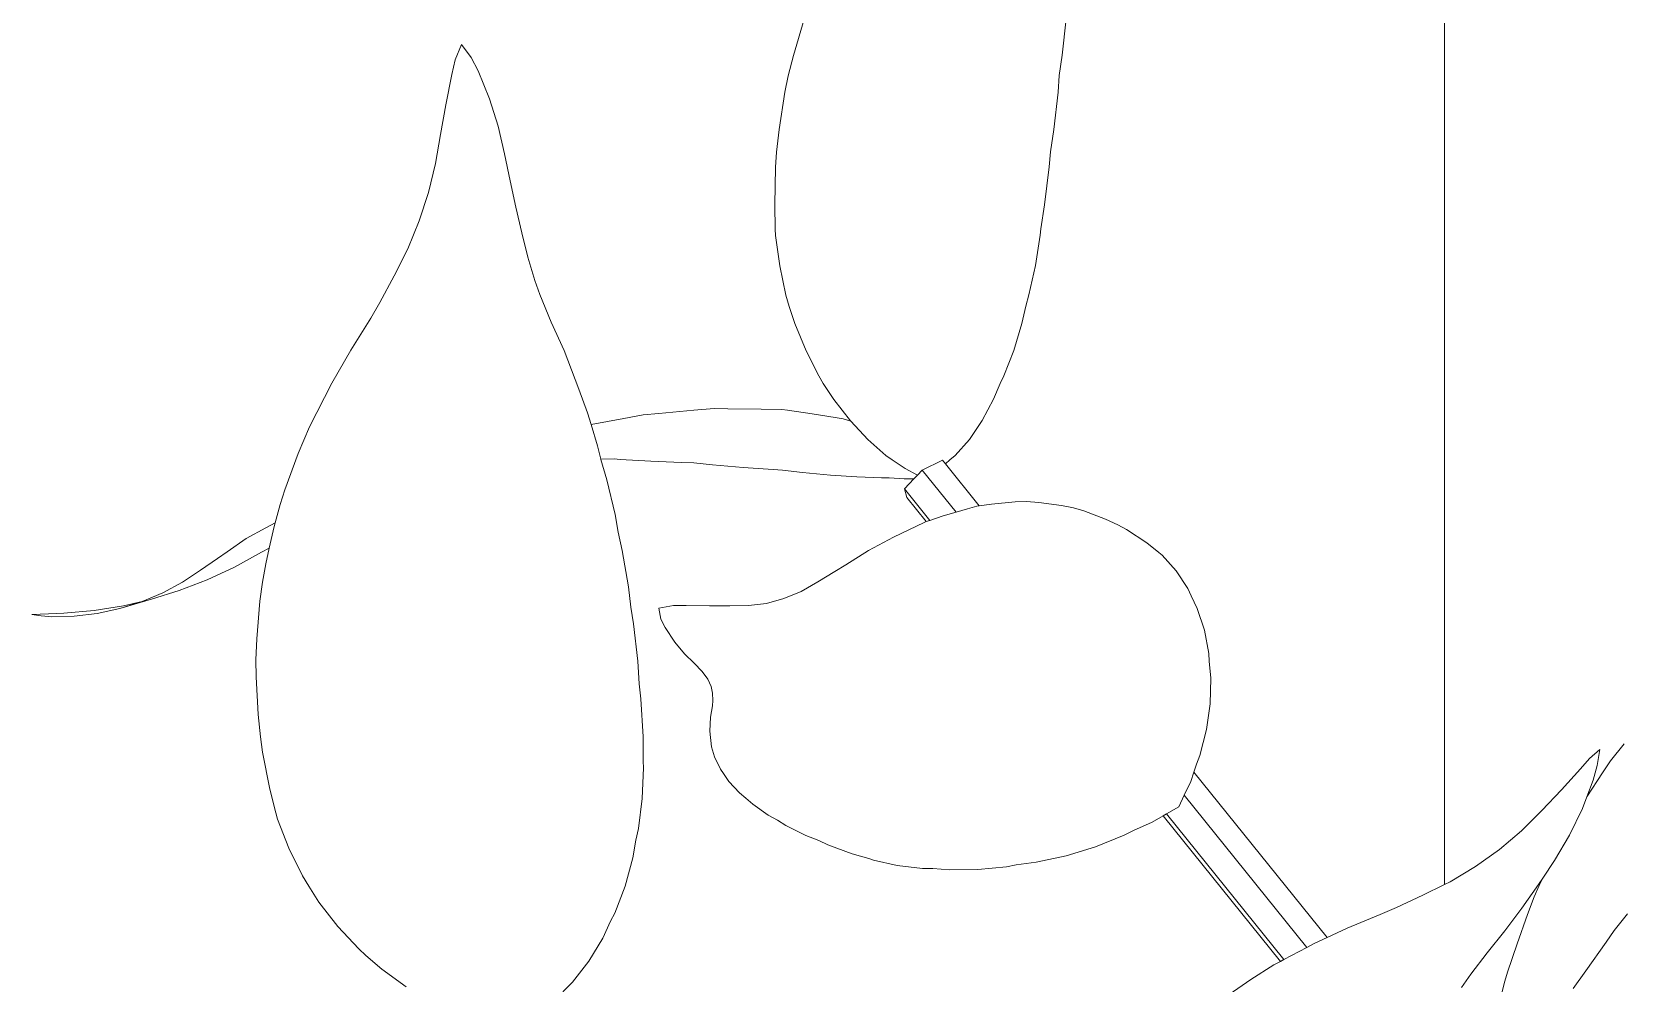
# Model space of a CAD drawing. Header units: metres. Extents: x 12.2 to 77.2, y 18.8 to 35.5.
# Drawn here: x 60.8771 to 61.1958, y 30.3352 to 30.526 of the extents above; entities that cross this region are included whole.
import ezdxf

# ---------------------------------------------------------------- set-up
doc = ezdxf.new("R2010")
doc.units = ezdxf.units.M
doc.layers.add('0inne_gulv', color=7, linetype='Continuous', lineweight=13)

# ---------------------------------------------------------------- blocks, each defined once
blk = doc.blocks.new('One bedroom house rs')
for p, q in [((-9.40163, 0.20285), (-9.40163, -1.6309)), ((-9.53217, -1.46464), (-9.53001, -1.45735)), ((-9.47747, -1.4573), (-9.47826, -1.46459)), ((-9.59877, -1.46244), (-9.60003, -1.4655)), ((-9.59877, -1.46244), (-9.59678, -1.46505)), ((-9.60067, -1.46848), (-9.60003, -1.4655)), ((-9.59539, -1.46774), (-9.59678, -1.46505)), ((-9.53323, -1.46872), (-9.53217, -1.46464)), ((-9.47826, -1.46459), (-9.47886, -1.46867)), ((-9.60067, -1.46848), (-9.60186, -1.47454)), ((-9.59539, -1.46774), (-9.59311, -1.47331)), ((-9.53387, -1.47203), (-9.53323, -1.46872)), ((-9.47912, -1.47198), (-9.47886, -1.46867)), ((-9.53387, -1.47203), (-9.53505, -1.47951)), ((-9.47998, -1.47946), (-9.47912, -1.47198)), ((-9.60293, -1.48047), (-9.60186, -1.47454)), ((-9.59139, -1.47885), (-9.59311, -1.47331)), ((-9.59015, -1.48437), (-9.59139, -1.47885)), ((-9.60397, -1.48631), (-9.60293, -1.48047)), ((-9.53505, -1.47951), (-9.53559, -1.484)), ((-9.48065, -1.48395), (-9.47998, -1.47946)), ((-9.589, -1.48979), (-9.59015, -1.48437)), ((-9.53577, -1.48704), (-9.53559, -1.484)), ((-9.48091, -1.48699), (-9.48065, -1.48395)), ((-9.60397, -1.48631), (-9.60536, -1.49209)), ((-9.53594, -1.49462), (-9.53577, -1.48704)), ((-9.48091, -1.48699), (-9.48181, -1.49457)), ((-9.589, -1.48979), (-9.58783, -1.49507)), ((-9.60536, -1.49209), (-9.6072, -1.49779)), ((-9.53594, -1.49462), (-9.53586, -1.49945)), ((-9.48258, -1.4994), (-9.48181, -1.49457)), ((-9.6072, -1.49779), (-9.60951, -1.50339)), ((-9.58783, -1.49507), (-9.58664, -1.50018)), ((-9.58545, -1.5051), (-9.58664, -1.50018)), ((-9.53586, -1.49945), (-9.53576, -1.50074)), ((-9.53576, -1.50074), (-9.5349, -1.50681)), ((-9.48364, -1.50677), (-9.4827, -1.50069)), ((-9.4827, -1.50069), (-9.48258, -1.4994)), ((-9.60951, -1.50339), (-9.61224, -1.50886)), ((-9.58545, -1.5051), (-9.58404, -1.50979)), ((-9.5349, -1.50681), (-9.53368, -1.51271)), ((-9.48364, -1.50677), (-9.48494, -1.51266)), ((-9.61509, -1.51415), (-9.61224, -1.50886)), ((-9.58404, -1.50979), (-9.58306, -1.51258)), ((-9.58306, -1.51258), (-9.58079, -1.5181)), ((-9.53368, -1.51271), (-9.53306, -1.51495)), ((-9.4856, -1.51491), (-9.48494, -1.51266)), ((-9.61509, -1.51415), (-9.61694, -1.51734)), ((-9.53189, -1.51841), (-9.53306, -1.51495)), ((-9.48637, -1.51837), (-9.4856, -1.51491)), ((-9.61694, -1.51734), (-9.62093, -1.52374)), ((-9.58079, -1.5181), (-9.57813, -1.52383)), ((-9.53189, -1.51841), (-9.52964, -1.52384)), ((-9.48637, -1.51837), (-9.488, -1.5238)), ((-9.62477, -1.53038), (-9.62093, -1.52374)), ((-9.57813, -1.52383), (-9.57523, -1.53155)), ((-9.52964, -1.52384), (-9.5271, -1.52891)), ((-9.48996, -1.52888), (-9.488, -1.5238)), ((-9.5271, -1.52891), (-9.52619, -1.53042)), ((-9.48996, -1.52888), (-9.4907, -1.53039)), ((-9.62924, -1.53913), (-9.62477, -1.53038)), ((-9.57523, -1.53155), (-9.57347, -1.53632)), ((-9.52619, -1.53042), (-9.52409, -1.53362)), ((-9.49203, -1.53359), (-9.4907, -1.53039)), ((-9.55915, -1.53641), (-9.55218, -1.53579)), ((-9.55218, -1.53579), (-9.54809, -1.53545)), ((-9.54534, -1.53547), (-9.54809, -1.53545)), ((-9.53864, -1.53557), (-9.54534, -1.53547)), ((-9.53864, -1.53557), (-9.53449, -1.53566)), ((-9.53449, -1.53566), (-9.53338, -1.53579)), ((-9.53338, -1.53579), (-9.52841, -1.53647)), ((-9.52409, -1.53362), (-9.52076, -1.53788)), ((-9.49431, -1.53786), (-9.49203, -1.53359)), ((-9.63149, -1.54447), (-9.62924, -1.53913)), ((-9.57347, -1.53632), (-9.57277, -1.53862)), ((-9.56621, -1.53741), (-9.57277, -1.53862)), ((-9.57277, -1.53862), (-9.57145, -1.54292)), ((-9.5623, -1.5367), (-9.56621, -1.53741)), ((-9.55915, -1.53641), (-9.5623, -1.5367)), ((-9.52841, -1.53647), (-9.52384, -1.53721)), ((-9.52384, -1.53721), (-9.5222, -1.53752)), ((-9.52069, -1.53797), (-9.5222, -1.53752)), ((-9.52069, -1.53797), (-9.52076, -1.53788)), ((-9.51727, -1.54164), (-9.52069, -1.53797)), ((-9.49431, -1.53786), (-9.49689, -1.54162)), ((-9.51727, -1.54164), (-9.51364, -1.54484)), ((-9.49974, -1.54483), (-9.49689, -1.54162)), ((-9.63417, -1.55173), (-9.63149, -1.54447)), ((-9.5708, -1.54558), (-9.57145, -1.54292)), ((-9.56815, -1.54555), (-9.5708, -1.54558)), ((-9.57079, -1.54564), (-9.5708, -1.54558)), ((-9.5696, -1.54973), (-9.57079, -1.54564)), ((-9.5669, -1.54563), (-9.56815, -1.54555)), ((-9.5608, -1.54598), (-9.5669, -1.54563)), ((-9.51364, -1.54484), (-9.51237, -1.54573)), ((-9.51237, -1.54573), (-9.50979, -1.54749)), ((-9.50231, -1.54577), (-9.50635, -1.54777)), ((-9.50169, -1.54655), (-9.50231, -1.54577)), ((-9.50169, -1.54655), (-9.50079, -1.54572)), ((-9.49974, -1.54483), (-9.50079, -1.54572)), ((-9.5608, -1.54598), (-9.55463, -1.54625)), ((-9.55218, -1.54632), (-9.55463, -1.54625)), ((-9.54843, -1.54671), (-9.55218, -1.54632)), ((-9.54843, -1.54671), (-9.54227, -1.54725)), ((-9.53625, -1.54768), (-9.54227, -1.54725)), ((-9.53625, -1.54768), (-9.53436, -1.54777)), ((-9.53038, -1.54825), (-9.53436, -1.54777)), ((-9.52475, -1.54878), (-9.53038, -1.54825)), ((-9.52475, -1.54878), (-9.51944, -1.54915)), ((-9.50731, -1.54878), (-9.50979, -1.54749)), ((-9.50731, -1.54878), (-9.50801, -1.54953)), ((-9.50635, -1.54777), (-9.50731, -1.54878)), ((-9.49956, -1.55619), (-9.50635, -1.54777)), ((-9.4949, -1.55497), (-9.50169, -1.54655)), ((-9.63417, -1.55173), (-9.6351, -1.55468)), ((-9.5696, -1.54973), (-9.56796, -1.55672)), ((-9.5145, -1.54934), (-9.51944, -1.54915)), ((-9.5145, -1.54934), (-9.51295, -1.54935)), ((-9.50995, -1.54952), (-9.51295, -1.54935)), ((-9.50801, -1.54953), (-9.50995, -1.54952)), ((-9.50801, -1.54953), (-9.5099, -1.55153)), ((-9.5048, -1.55787), (-9.5099, -1.55153)), ((-9.5099, -1.55153), (-9.50942, -1.5533)), ((-9.6351, -1.55468), (-9.63612, -1.55838)), ((-9.50554, -1.55812), (-9.50942, -1.5533)), ((-9.49543, -1.55505), (-9.4973, -1.55552)), ((-9.4949, -1.55497), (-9.49543, -1.55505)), ((-9.49245, -1.55461), (-9.4949, -1.55497)), ((-9.49245, -1.55461), (-9.48769, -1.55417)), ((-9.48769, -1.55417), (-9.48544, -1.55411)), ((-9.48544, -1.55411), (-9.483, -1.55425)), ((-9.483, -1.55425), (-9.47842, -1.55486)), ((-9.47842, -1.55486), (-9.47601, -1.55536)), ((-9.47395, -1.55595), (-9.47601, -1.55536)), ((-9.63797, -1.55936), (-9.63612, -1.55838)), ((-9.63612, -1.55838), (-9.63632, -1.5591)), ((-9.56796, -1.55672), (-9.56733, -1.56026)), ((-9.51213, -1.56124), (-9.50598, -1.55827)), ((-9.50598, -1.55827), (-9.50554, -1.55812)), ((-9.50554, -1.55812), (-9.5048, -1.55787)), ((-9.5048, -1.55787), (-9.50218, -1.55697)), ((-9.50218, -1.55697), (-9.49956, -1.55619)), ((-9.49956, -1.55619), (-9.4973, -1.55552)), ((-9.46958, -1.5576), (-9.47395, -1.55595)), ((-9.46714, -1.55876), (-9.46958, -1.5576)), ((-9.64572, -1.56419), (-9.64194, -1.56153)), ((-9.64194, -1.56153), (-9.63797, -1.55936)), ((-9.63632, -1.5591), (-9.63729, -1.56341)), ((-9.56733, -1.56026), (-9.56652, -1.56388)), ((-9.51714, -1.56388), (-9.51213, -1.56124)), ((-9.46538, -1.55971), (-9.46714, -1.55876)), ((-9.46538, -1.55971), (-9.4613, -1.56238)), ((-9.64768, -1.56554), (-9.64572, -1.56419)), ((-9.64425, -1.56722), (-9.63883, -1.56424)), ((-9.63729, -1.56341), (-9.63883, -1.56424)), ((-9.63729, -1.56341), (-9.638, -1.56656)), ((-9.56652, -1.56388), (-9.56528, -1.57118)), ((-9.52169, -1.5668), (-9.51714, -1.56388)), ((-9.4589, -1.56429), (-9.4613, -1.56238)), ((-9.45821, -1.56487), (-9.4589, -1.56429)), ((-9.4554, -1.56801), (-9.45821, -1.56487)), ((-9.65107, -1.56783), (-9.6547, -1.57028)), ((-9.65107, -1.56783), (-9.64768, -1.56554)), ((-9.64977, -1.56979), (-9.64425, -1.56722)), ((-9.63865, -1.57028), (-9.638, -1.56656)), ((-9.52727, -1.57018), (-9.52385, -1.56814)), ((-9.52385, -1.56814), (-9.52169, -1.5668)), ((-9.4554, -1.56801), (-9.45311, -1.57151)), ((-9.65862, -1.57239), (-9.6547, -1.57028)), ((-9.65533, -1.57195), (-9.64977, -1.56979)), ((-9.63916, -1.57408), (-9.63865, -1.57028)), ((-9.56528, -1.57118), (-9.56478, -1.5753)), ((-9.52727, -1.57018), (-9.53062, -1.57211)), ((-9.66723, -1.57553), (-9.66092, -1.57368)), ((-9.66281, -1.57414), (-9.66723, -1.57553)), ((-9.66281, -1.57414), (-9.66655, -1.57499)), ((-9.66281, -1.57414), (-9.65862, -1.57239)), ((-9.66092, -1.57368), (-9.65533, -1.57195)), ((-9.6398, -1.58164), (-9.63916, -1.57408)), ((-9.53759, -1.57451), (-9.54118, -1.57497)), ((-9.53759, -1.57451), (-9.53407, -1.57356)), ((-9.53407, -1.57356), (-9.53062, -1.57211)), ((-9.4524, -1.57303), (-9.45311, -1.57151)), ((-9.4512, -1.57552), (-9.4524, -1.57303)), ((-9.68491, -1.57676), (-9.68156, -1.57659)), ((-9.68491, -1.57676), (-9.68305, -1.57702)), ((-9.68091, -1.5772), (-9.68305, -1.57702)), ((-9.67849, -1.57649), (-9.68156, -1.57659)), ((-9.68091, -1.5772), (-9.67639, -1.5771)), ((-9.67849, -1.57649), (-9.67239, -1.57592)), ((-9.67183, -1.57654), (-9.67639, -1.5771)), ((-9.66655, -1.57499), (-9.67239, -1.57592)), ((-9.66723, -1.57553), (-9.67183, -1.57654)), ((-9.56425, -1.57859), (-9.56478, -1.5753)), ((-9.55919, -1.57544), (-9.55621, -1.57494)), ((-9.55919, -1.57544), (-9.55878, -1.57765)), ((-9.55788, -1.57936), (-9.55878, -1.57765)), ((-9.55371, -1.57496), (-9.55621, -1.57494)), ((-9.55371, -1.57496), (-9.54904, -1.575)), ((-9.5449, -1.57502), (-9.54904, -1.575)), ((-9.54118, -1.57497), (-9.5449, -1.57502)), ((-9.4512, -1.57552), (-9.44975, -1.57991)), ((-9.5634, -1.5861), (-9.56425, -1.57859)), ((-9.55788, -1.57936), (-9.55596, -1.5823)), ((-9.44889, -1.58453), (-9.44975, -1.57991)), ((-9.63996, -1.58585), (-9.6398, -1.58164)), ((-9.55401, -1.58464), (-9.55596, -1.5823)), ((-9.63994, -1.58922), (-9.63996, -1.58585)), ((-9.56311, -1.59064), (-9.5634, -1.5861)), ((-9.55209, -1.58649), (-9.55401, -1.58464)), ((-9.55209, -1.58649), (-9.55051, -1.58815)), ((-9.44889, -1.58453), (-9.4488, -1.58607)), ((-9.44847, -1.58949), (-9.4488, -1.58607)), ((-9.63994, -1.58922), (-9.63953, -1.59679)), ((-9.55051, -1.58815), (-9.54936, -1.5897)), ((-9.54936, -1.5897), (-9.54867, -1.59116)), ((-9.4486, -1.59464), (-9.44847, -1.58949)), ((-9.56278, -1.59367), (-9.56311, -1.59064)), ((-9.56278, -1.59367), (-9.56234, -1.60129)), ((-9.54867, -1.59116), (-9.54842, -1.5925)), ((-9.54836, -1.59401), (-9.54842, -1.5925)), ((-9.63953, -1.59679), (-9.63906, -1.6013)), ((-9.54844, -1.59503), (-9.54883, -1.59733)), ((-9.54836, -1.59401), (-9.54844, -1.59503)), ((-9.4486, -1.59464), (-9.44934, -1.59982)), ((-9.54895, -1.60011), (-9.54883, -1.59733)), ((-9.45067, -1.605), (-9.44934, -1.59982)), ((-9.63863, -1.60432), (-9.63906, -1.6013)), ((-9.56232, -1.60618), (-9.56234, -1.60129)), ((-9.54861, -1.60327), (-9.54895, -1.60011)), ((-9.36562, -1.60267), (-9.36833, -1.60609)), ((-9.63717, -1.6118), (-9.63863, -1.60432)), ((-9.56226, -1.60748), (-9.56232, -1.60618)), ((-9.54799, -1.60531), (-9.54861, -1.60327)), ((-9.54681, -1.60777), (-9.54799, -1.60531)), ((-9.45067, -1.605), (-9.45132, -1.60673)), ((-9.37434, -1.60767), (-9.37255, -1.6056)), ((-9.37047, -1.6038), (-9.37255, -1.6056)), ((-9.37047, -1.6038), (-9.37099, -1.60701)), ((-9.36995, -1.60851), (-9.36833, -1.60609)), ((-9.56249, -1.61363), (-9.56226, -1.60748)), ((-9.54681, -1.60777), (-9.54621, -1.60865)), ((-9.54621, -1.60865), (-9.54512, -1.6102)), ((-9.45251, -1.61021), (-9.45188, -1.60836)), ((-9.45188, -1.60836), (-9.45132, -1.60673)), ((-9.42515, -1.64153), (-9.45188, -1.60836)), ((-9.37434, -1.60767), (-9.37816, -1.6119)), ((-9.37308, -1.61333), (-9.36995, -1.60851)), ((-9.3718, -1.60994), (-9.37099, -1.60701)), ((-9.63717, -1.6118), (-9.63598, -1.61653)), ((-9.54512, -1.6102), (-9.54298, -1.61253)), ((-9.54175, -1.61354), (-9.54298, -1.61253)), ((-9.4538, -1.61297), (-9.45251, -1.61021)), ((-9.38209, -1.61604), (-9.37816, -1.6119)), ((-9.3718, -1.60994), (-9.37308, -1.61333)), ((-9.56249, -1.61363), (-9.56326, -1.61968)), ((-9.54035, -1.61478), (-9.54175, -1.61354)), ((-9.53726, -1.61696), (-9.54035, -1.61478)), ((-9.4549, -1.61532), (-9.45737, -1.61673)), ((-9.4549, -1.61532), (-9.4538, -1.61297)), ((-9.42919, -1.64352), (-9.4538, -1.61297)), ((-9.37654, -1.62101), (-9.37396, -1.61567)), ((-9.37308, -1.61333), (-9.37396, -1.61567)), ((-9.63598, -1.61653), (-9.63561, -1.61778)), ((-9.63561, -1.61778), (-9.63336, -1.62359)), ((-9.53536, -1.618), (-9.53726, -1.61696)), ((-9.53371, -1.61903), (-9.53536, -1.618)), ((-9.53371, -1.61903), (-9.52969, -1.62103)), ((-9.46396, -1.62008), (-9.46025, -1.61837)), ((-9.45802, -1.6171), (-9.46025, -1.61837)), ((-9.45737, -1.61673), (-9.45802, -1.6171)), ((-9.43449, -1.6463), (-9.45802, -1.6171)), ((-9.43382, -1.64595), (-9.45737, -1.61673)), ((-9.38618, -1.62009), (-9.38209, -1.61604)), ((-9.56439, -1.62557), (-9.56377, -1.62202)), ((-9.56377, -1.62202), (-9.56326, -1.61968)), ((-9.52969, -1.62103), (-9.52711, -1.62206)), ((-9.52526, -1.62291), (-9.52711, -1.62206)), ((-9.47158, -1.6233), (-9.46585, -1.62101)), ((-9.46585, -1.62101), (-9.46396, -1.62008)), ((-9.38618, -1.62009), (-9.3906, -1.62386)), ((-9.37954, -1.62604), (-9.37654, -1.62101)), ((-9.63336, -1.62359), (-9.63064, -1.62914)), ((-9.52037, -1.62473), (-9.52526, -1.62291)), ((-9.52037, -1.62473), (-9.51705, -1.62567)), ((-9.48347, -1.62642), (-9.47748, -1.62511)), ((-9.47158, -1.6233), (-9.47748, -1.62511)), ((-9.3906, -1.62386), (-9.39538, -1.62729)), ((-9.56439, -1.62557), (-9.56595, -1.63123)), ((-9.51705, -1.62567), (-9.51613, -1.62599)), ((-9.51613, -1.62599), (-9.51135, -1.62706)), ((-9.51135, -1.62706), (-9.5063, -1.62765)), ((-9.5063, -1.62765), (-9.5042, -1.6277)), ((-9.50088, -1.62795), (-9.5042, -1.6277)), ((-9.50088, -1.62795), (-9.4952, -1.62788)), ((-9.4952, -1.62788), (-9.48943, -1.62731)), ((-9.48943, -1.62731), (-9.48754, -1.62696)), ((-9.48754, -1.62696), (-9.48347, -1.62642)), ((-9.39538, -1.62729), (-9.40051, -1.63035)), ((-9.38191, -1.62964), (-9.37954, -1.62604)), ((-9.63064, -1.62914), (-9.62938, -1.63123)), ((-9.62732, -1.63441), (-9.62938, -1.63123)), ((-9.56801, -1.6366), (-9.56595, -1.63123)), ((-9.40163, -1.6309), (-9.40594, -1.63303)), ((-9.40051, -1.63035), (-9.40163, -1.6309)), ((-9.38274, -1.63091), (-9.38608, -1.63563)), ((-9.3826, -1.63109), (-9.38362, -1.63333)), ((-9.38274, -1.63091), (-9.38191, -1.62964)), ((-9.38191, -1.62964), (-9.3826, -1.63109)), ((-9.62732, -1.63441), (-9.62352, -1.63932)), ((-9.41126, -1.63551), (-9.40594, -1.63303)), ((-9.38495, -1.63689), (-9.38362, -1.63333)), ((-9.57042, -1.64164), (-9.56884, -1.63823)), ((-9.56801, -1.6366), (-9.56884, -1.63823)), ((-9.41452, -1.63693), (-9.42115, -1.63964)), ((-9.41126, -1.63551), (-9.41452, -1.63693)), ((-9.38608, -1.63563), (-9.38952, -1.6402)), ((-9.38495, -1.63689), (-9.38703, -1.64275)), ((-9.36761, -1.64009), (-9.36489, -1.63675)), ((-9.62352, -1.63932), (-9.61936, -1.64381)), ((-9.42515, -1.64153), (-9.42115, -1.63964)), ((-9.39307, -1.64456), (-9.38952, -1.6402)), ((-9.36922, -1.64246), (-9.36761, -1.64009)), ((-9.61936, -1.64381), (-9.61791, -1.64512)), ((-9.57323, -1.64629), (-9.57042, -1.64164)), ((-9.43382, -1.64595), (-9.42919, -1.64352)), ((-9.42919, -1.64352), (-9.42759, -1.64268)), ((-9.42759, -1.64268), (-9.42515, -1.64153)), ((-9.39307, -1.64456), (-9.39635, -1.64888)), ((-9.38703, -1.64275), (-9.38896, -1.64848)), ((-9.36922, -1.64246), (-9.37326, -1.64821)), ((-9.61791, -1.64512), (-9.61474, -1.64787)), ((-9.57323, -1.64629), (-9.5765, -1.65049)), ((-9.44045, -1.64994), (-9.43584, -1.647)), ((-9.43584, -1.647), (-9.43449, -1.6463)), ((-9.43449, -1.6463), (-9.43382, -1.64595)), ((-9.61474, -1.64787), (-9.60981, -1.65143)), ((-9.58018, -1.6542), (-9.5765, -1.65049)), ((-9.44656, -1.65414), (-9.44045, -1.64994)), ((-9.39635, -1.64888), (-9.39824, -1.65153)), ((-9.38954, -1.65028), (-9.39052, -1.6542)), ((-9.38896, -1.64848), (-9.38954, -1.65028)), ((-9.37583, -1.65175), (-9.37326, -1.64821))]:
    blk.add_line(p, q)

msp = doc.modelspace()

# ---------------------------------------------------------------- block references
at = {"layer": '0inne_gulv'}
msp.add_blockref('One bedroom house rs', (70.562, 31.98587), dxfattribs=at)

doc.saveas('drawing.dxf')
